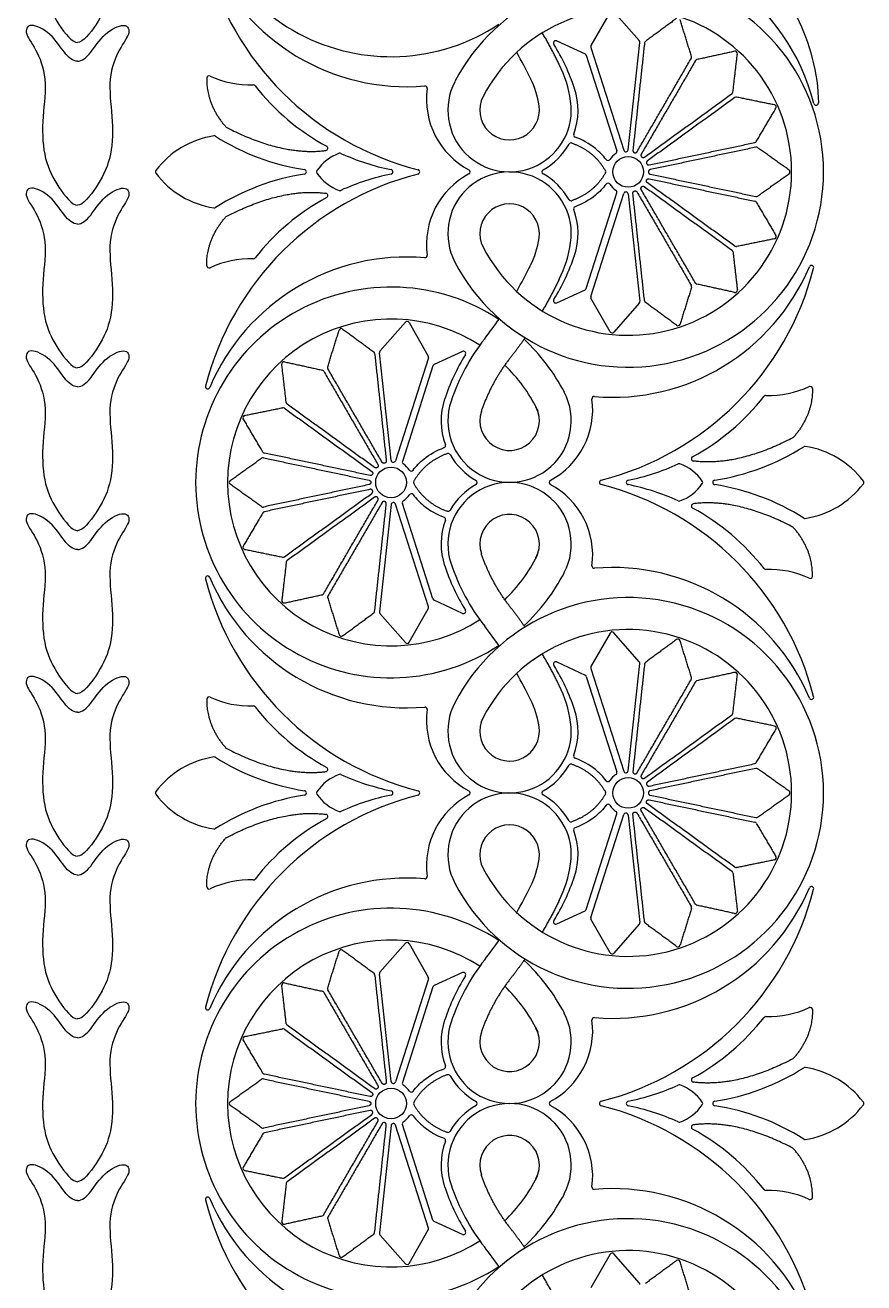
# Model space of a CAD drawing. Header units: millimetres. Extents: x -100 to 100, y -100 to 100.
# Drawn here: x -99.23 to -73.02, y 33.21 to 72.52 of the extents above; entities that cross this region are included whole.
import ezdxf

# ---------------------------------------------------------------- set-up
doc = ezdxf.new("R2010")
doc.units = ezdxf.units.MM
doc.header["$MEASUREMENT"] = 0
doc.layers.add('Layer 03', color=5, linetype='Continuous')

msp = doc.modelspace()

# ---------------------------------------------------------------- linework, layer by layer
at = {"layer": 'Layer 03'}
for p, q in [((-80.948, 72.927), (-81.546, 71.879)), ((-80.039, 72.032), (-80.834, 72.938)), ((-82.617, 72.025), (-81.732, 71.616)), ((-80.385, 68.622), (-80.021, 71.978)), ((-81.694, 71.574), (-80.737, 68.588)), ((-81.552, 71.823), (-80.522, 68.609)), ((-81.694, 64.29), (-80.737, 67.275)), ((-81.552, 64.041), (-80.522, 67.255)), ((-80.385, 67.241), (-80.021, 63.886)), ((-82.617, 63.839), (-81.732, 64.247)), ((-80.948, 62.937), (-81.546, 63.984)), ((-80.039, 63.832), (-80.834, 62.925)), ((-88.139, 62.328), (-87.343, 63.234)), ((-87.229, 63.222), (-86.631, 62.175)), ((-87.792, 58.918), (-88.156, 62.274)), ((-86.625, 62.118), (-87.655, 58.904)), ((-85.56, 62.32), (-86.446, 61.912)), ((-86.483, 61.869), (-87.44, 58.884)), ((-87.792, 57.537), (-88.156, 54.181)), ((-86.625, 54.336), (-87.655, 57.551)), ((-86.483, 54.585), (-87.44, 57.571)), ((-87.229, 53.232), (-86.631, 54.28)), ((-85.56, 54.134), (-86.446, 54.543)), ((-88.139, 54.127), (-87.343, 53.221)), ((-80.948, 53.518), (-81.546, 52.47)), ((-80.039, 52.623), (-80.834, 53.529)), ((-82.617, 52.616), (-81.732, 52.207)), ((-81.552, 52.414), (-80.522, 49.199)), ((-80.385, 49.213), (-80.021, 52.569)), ((-81.694, 52.165), (-80.737, 49.179)), ((-81.694, 44.881), (-80.737, 47.866)), ((-81.552, 44.632), (-80.522, 47.846)), ((-80.385, 47.832), (-80.021, 44.477)), ((-82.617, 44.43), (-81.732, 44.838)), ((-80.948, 43.528), (-81.546, 44.575)), ((-80.039, 44.422), (-80.834, 43.516)), ((-88.139, 42.919), (-87.343, 43.825)), ((-87.229, 43.813), (-86.631, 42.766)), ((-87.792, 39.509), (-88.156, 42.864)), ((-85.56, 42.911), (-86.446, 42.503)), ((-86.625, 42.709), (-87.655, 39.495)), ((-86.483, 42.46), (-87.44, 39.475)), ((-87.792, 38.128), (-88.156, 34.772)), ((-86.625, 34.927), (-87.655, 38.142)), ((-86.483, 35.176), (-87.44, 38.162)), ((-85.56, 34.725), (-86.446, 35.134)), ((-88.139, 34.718), (-87.343, 33.812)), ((-87.229, 33.823), (-86.631, 34.871)), ((-80.948, 34.109), (-81.546, 33.061)), ((-80.039, 33.214), (-80.834, 34.12))]:
    msp.add_line(p, q, dxfattribs=at)
for centre in [(-80.384, 67.932), (-87.793, 58.227), (-80.384, 48.523), (-87.793, 38.818)]:
    msp.add_circle(centre, 0.48, dxfattribs=at)
for centre, radius, start, end in [((-87.793, 77.636), 6.105, 180, 303.4938), ((-81.059, 68.399), 6.692, 14.4556, 94.2909), ((-84.671, 76.925), 9.211, 194.4595, 255.6746), ((-87.307, 77.268), 6.675, 202.9015, 274.8891), ((-80.384, 67.932), 6.105, 0, 152.5004), ((-80.384, 67.932), 5.107, 0, 152.5), ((-82.647, 71.961), 0.0704, 65.2366, 211.5567), ((-80.091, 71.986), 0.0704, 353.8172, 41.2888), ((-79.802, 71.954), 0.0704, 126.3456, 173.8172), ((-94.945, 65.25), 12.802, 25.9504, 30.0797), ((-88.456, 68.393), 6.747, 18.5717, 31.5567), ((-81.761, 71.552), 0.0704, 17.765, 65.2366), ((-81.485, 71.844), 0.0704, 150.2934, 197.765), ((-78.471, 71.518), 0.0704, 329.8694, 17.341), ((-77.042, 71.631), 0.0704, 353.3932, 102.3979), ((-86.083, 69.563), 3.945, 8.4745, 25.9504), ((-78.219, 71.372), 0.0704, 102.3979, 149.8694), ((-93.478, 70.863), 0.0704, 65.2074, 177.687), ((-92.184, 73.665), 3.016, 245.2074, 271.6301), ((-84.089, 69.86), 1.928, 152.5011, 8.4745), ((-86.083, 69.563), 2.947, 8.4745, 25.9504), ((-92.096, 70.58), 0.0704, 38.0617, 91.6301), ((-86.363, 75.069), 7.211, 218.0617, 241.4993), ((-86.733, 70.546), 0.0704, 352.2945, 94.8891), ((-84.186, 70.202), 2.499, 172.2945, 242.041), ((-84.089, 69.86), 2.14, 339.4855, 18.5717), ((-77.18, 70.433), 0.0704, 305.9217, 353.3932), ((-84.089, 69.86), 0.93, 152.5, 8.4745), ((-77.009, 70.197), 0.0704, 78.4501, 125.9217), ((-75.828, 69.955), 0.0704, 329.4455, 78.4501), ((-74.511, 70.087), 0.0704, 194.4556, 0.0596), ((-92.908, 69.392), 0.0704, 221.2726, 242.1142), ((-92.908, 66.287), 2.8, 98.6094, 142.9523), ((-93.317, 68.986), 0.0704, 57.6169, 98.6094), ((-89.392, 75.174), 7.257, 237.6169, 261.2498), ((-84.089, 69.86), 2.14, 299.2482, 330.307), ((-82.169, 68.765), 0.0704, 70.5333, 150.307), ((-82.019, 69.086), 0.0704, 159.4855, 249.7509), ((-76.441, 68.917), 0.0704, 281.9663, 329.4455), ((-88.94, 67.181), 1.411, 109.4861, 145.9693), ((-89.838, 68.67), 0.0704, 277.6175, 61.4993), ((-89.388, 68.446), 0.0704, 65.4591, 109.4861), ((-86.363, 75.069), 7.211, 245.4591, 258.5844), ((-80.384, 67.932), 0.691, 123.5099, 146.113), ((-80.805, 68.567), 0.0704, 303.5099, 17.765), ((-80.455, 68.63), 0.0704, 197.765, 353.8172), ((-76.381, 68.632), 0.0704, 54.5023, 101.9739), ((-90.507, 67.932), 0.0704, 278.7502, 81.2498), ((-87.804, 67.932), 0.0704, 281.4156, 78.5844), ((-86.967, 67.932), 0.0704, 284.3254, 75.6746), ((-81.016, 68.356), 0.0704, 217.3775, 326.113), ((-95.087, 67.932), 0.0704, 142.9523, 217.0477), ((-92.908, 69.576), 2.8, 217.0477, 261.3906), ((-84.671, 58.939), 9.211, 104.3254, 165.5405), ((-89.392, 60.69), 7.257, 98.7502, 122.3831), ((-90.052, 67.932), 0.0704, 145.9693, 214.0307), ((-88.94, 68.682), 1.411, 214.0307, 250.5139), ((-86.363, 60.795), 7.211, 101.4156, 114.5409), ((-84.186, 65.662), 2.499, 117.959, 187.7055), ((-84.089, 66.003), 1.928, 351.5255, 207.4989), ((-80.384, 67.932), 6.105, 207.4996, 360), ((-85.391, 67.932), 0.0704, 297.959, 62.041), ((-80.384, 67.932), 5.107, 207.5, 360), ((-83.009, 67.932), 0.0704, 119.2482, 240.7518), ((-84.089, 66.003), 2.14, 29.693, 60.7518), ((-81.156, 67.932), 0.0704, 330.0428, 29.9572), ((-75.399, 67.932), 0.0704, 305.4977, 54.5023), ((-89.838, 67.194), 0.0704, 298.5007, 82.3825), ((-89.388, 67.418), 0.0704, 250.5139, 294.5409), ((-81.016, 67.507), 0.0704, 33.887, 142.6225), ((-80.384, 67.932), 0.691, 213.887, 236.4901), ((-80.805, 67.297), 0.0704, 342.235, 56.4901), ((-80.455, 67.234), 0.0704, 6.1828, 162.235), ((-93.317, 66.878), 0.0704, 261.3906, 302.3831), ((-86.363, 60.795), 7.211, 118.5007, 141.9383), ((-84.089, 66.003), 0.93, 351.5255, 207.5), ((-82.169, 67.098), 0.0704, 209.693, 289.4667), ((-82.019, 66.778), 0.0704, 110.2491, 200.5145), ((-76.441, 66.947), 0.0704, 30.5545, 78.0261), ((-76.381, 67.232), 0.0704, 258.0261, 305.4977), ((-92.908, 66.472), 0.0704, 117.8858, 138.7274), ((-84.089, 66.003), 2.14, 341.4283, 20.5145), ((-86.083, 66.301), 2.947, 334.0496, 351.5255), ((-86.083, 66.301), 3.945, 334.0496, 351.5255), ((-75.828, 65.908), 0.0704, 281.5499, 30.5545), ((-87.307, 58.596), 6.675, 85.1109, 157.0985), ((-86.733, 65.318), 0.0704, 265.1109, 7.7055), ((-88.456, 67.471), 6.747, 328.4433, 341.4283), ((-77.18, 65.431), 0.0704, 6.6068, 54.0783), ((-77.009, 65.667), 0.0704, 234.0783, 281.5499), ((-93.478, 65), 0.0704, 182.313, 294.7926), ((-92.184, 62.199), 3.016, 88.3699, 114.7926), ((-92.096, 65.284), 0.0704, 268.3699, 321.9383), ((-94.945, 70.613), 12.802, 329.9203, 334.0496), ((-80.87, 67.563), 6.675, 265.1109, 337.0985), ((-83.507, 67.22), 9.211, 284.3254, 345.5405), ((-74.656, 64.938), 0.0704, 345.5405, 157.0985), ((-87.793, 58.227), 6.105, 56.5062, 180), ((-81.761, 64.311), 0.0704, 294.7634, 342.235), ((-78.471, 64.346), 0.0704, 342.659, 30.1306), ((-78.219, 64.492), 0.0704, 210.1306, 257.6021), ((-77.042, 64.233), 0.0704, 257.6021, 6.6068), ((-82.647, 63.903), 0.0704, 148.4433, 294.7634), ((-81.485, 64.019), 0.0704, 162.235, 209.7066), ((-80.091, 63.878), 0.0704, 318.7112, 6.1828), ((-79.802, 63.909), 0.0704, 186.1828, 233.6544), ((-87.793, 58.227), 5.107, 57.1032, 180), ((-94.945, 70.613), 12.802, 321.9283, 325.3877), ((-89.347, 62.965), 0.0704, 53.6544, 162.659), ((-87.29, 63.187), 0.0704, 29.7066, 138.7112), ((-80.887, 62.972), 0.0704, 209.7066, 318.7112), ((-78.831, 63.195), 0.0704, 233.6544, 342.659), ((-79.721, 58.688), 6.536, 141.9279, 161.4283), ((-87.793, 58.227), 6.105, 27.5, 47.1136), ((-88.375, 62.25), 0.0704, 6.1828, 53.6544), ((-88.086, 62.281), 0.0704, 138.7112, 186.1828), ((-86.692, 62.14), 0.0704, 342.235, 29.7066), ((-79.721, 58.688), 6.747, 148.4433, 161.4283), ((-85.53, 62.256), 0.0704, 328.4433, 114.7634), ((-91.136, 61.926), 0.0704, 77.6021, 186.6068), ((-89.958, 61.667), 0.0704, 30.1306, 77.6021), ((-89.706, 61.813), 0.0704, 162.659, 210.1306), ((-86.416, 61.848), 0.0704, 114.7634, 162.235), ((-87.793, 58.227), 5.107, 26.6819, 45.8742), ((-93.522, 61.221), 0.0704, 165.5405, 337.0985), ((-84.089, 60.156), 1.928, 161.4283, 27.5), ((-76.081, 60.876), 0.0704, 88.3699, 141.9383), ((-75.993, 63.961), 3.016, 268.3699, 294.7926), ((-74.699, 61.159), 0.0704, 2.313, 114.7926), ((-91.168, 60.492), 0.0704, 54.0783, 101.5499), ((-90.997, 60.728), 0.0704, 186.6068, 234.0783), ((-84.089, 60.156), 2.14, 161.4283, 200.5145), ((-84.089, 60.156), 0.93, 161.4283, 27.5), ((-83.991, 60.497), 2.499, 297.959, 7.7055), ((-81.445, 60.842), 0.0704, 85.1109, 187.7055), ((-81.814, 65.365), 7.211, 298.5007, 321.9383), ((-92.349, 60.251), 0.0704, 101.5499, 210.5545), ((-86.159, 59.381), 0.0704, 290.2491, 20.5145), ((-75.269, 59.688), 0.0704, 297.8858, 318.7274), ((-74.86, 59.282), 0.0704, 81.3906, 122.3831), ((-75.269, 56.583), 2.8, 37.0477, 81.3906), ((-91.797, 58.928), 0.0704, 78.0261, 125.4977), ((-91.736, 59.212), 0.0704, 210.5545, 258.0337), ((-86.009, 59.061), 0.0704, 29.693, 109.4667), ((-84.089, 60.156), 2.14, 209.693, 240.7518), ((-78.339, 58.966), 0.0704, 118.5007, 262.3825), ((-78.785, 65.47), 7.257, 278.7502, 302.3831), ((-87.722, 58.925), 0.0704, 186.1828, 342.235), ((-87.373, 58.862), 0.0704, 162.235, 236.4901), ((-87.793, 58.227), 0.691, 33.887, 56.4901), ((-87.161, 58.652), 0.0704, 213.887, 322.6225), ((-81.814, 65.365), 7.211, 281.4156, 294.5409), ((-78.79, 58.741), 0.0704, 70.5139, 114.5409), ((-79.237, 57.477), 1.411, 34.0307, 70.5139), ((-87.793, 58.227), 6.105, 180, 303.4938), ((-87.793, 58.227), 5.107, 180, 302.8968), ((-92.778, 58.227), 0.0704, 125.4977, 234.5023), ((-87.021, 58.227), 0.0704, 150.0428, 209.9572), ((-84.089, 56.299), 1.928, 332.5, 198.5717), ((-85.168, 58.227), 0.0704, 299.2482, 60.7518), ((-82.786, 58.227), 0.0704, 117.959, 242.041), ((-81.21, 58.227), 0.0704, 104.3254, 255.6746), ((-80.373, 58.227), 0.0704, 101.4156, 258.5844), ((-79.237, 58.978), 1.411, 289.4861, 325.9693), ((-78.126, 58.227), 0.0704, 325.9693, 34.0307), ((-77.67, 58.227), 0.0704, 98.7502, 261.2498), ((-75.269, 59.872), 2.8, 278.6094, 322.9523), ((-73.09, 58.227), 0.0704, 322.9523, 37.0477), ((-87.793, 58.227), 0.691, 303.5099, 326.113), ((-87.161, 57.803), 0.0704, 37.3775, 146.113), ((-84.089, 56.299), 2.14, 119.2482, 150.307), ((-83.991, 55.958), 2.499, 352.2945, 62.041), ((-83.507, 49.235), 9.211, 14.4595, 75.6746), ((-81.814, 51.09), 7.211, 65.4591, 78.5844), ((-78.785, 50.985), 7.257, 57.6169, 81.2498), ((-91.797, 57.527), 0.0704, 234.5023, 281.9739), ((-87.722, 57.529), 0.0704, 17.765, 173.8172), ((-87.373, 57.592), 0.0704, 123.5099, 197.765), ((-78.79, 57.714), 0.0704, 245.4591, 289.4861), ((-78.339, 57.489), 0.0704, 97.6175, 241.4993), ((-81.814, 51.09), 7.211, 38.0617, 61.4993), ((-91.736, 57.242), 0.0704, 101.9739, 149.4455), ((-84.089, 56.299), 2.14, 159.4855, 198.5717), ((-86.159, 57.073), 0.0704, 339.4855, 69.7509), ((-86.009, 57.394), 0.0704, 250.5333, 330.307), ((-84.089, 56.299), 0.93, 332.5, 198.5717), ((-74.86, 57.173), 0.0704, 237.6169, 278.6094), ((-75.269, 56.767), 0.0704, 41.2726, 62.1142), ((-92.349, 56.204), 0.0704, 149.4455, 258.4501), ((-91.168, 55.962), 0.0704, 258.4501, 305.9217), ((-87.793, 58.227), 5.107, 314.1258, 333.3181), ((-90.997, 55.726), 0.0704, 125.9217, 173.3932), ((-79.721, 57.766), 6.747, 198.5717, 211.5567), ((-79.721, 57.766), 6.536, 198.5717, 218.0721), ((-81.445, 55.613), 0.0704, 172.2945, 274.8891), ((-80.87, 48.892), 6.675, 22.9015, 94.8891), ((-76.081, 55.579), 0.0704, 218.0617, 271.6301), ((-75.993, 52.494), 3.016, 65.2074, 91.6301), ((-93.522, 55.233), 0.0704, 22.9015, 194.4595), ((-84.671, 57.516), 9.211, 194.4595, 255.6746), ((-87.307, 57.858), 6.675, 202.9015, 274.8891), ((-87.793, 58.227), 6.105, 312.8864, 332.5), ((-74.699, 55.296), 0.0704, 245.2074, 357.687), ((-89.958, 54.787), 0.0704, 282.3979, 329.8694), ((-89.706, 54.641), 0.0704, 149.8694, 197.341), ((-91.136, 54.529), 0.0704, 173.3932, 282.3979), ((-86.692, 54.315), 0.0704, 330.2934, 17.765), ((-86.416, 54.607), 0.0704, 197.765, 245.2366), ((-80.384, 48.523), 6.105, 0, 152.5004), ((-88.375, 54.205), 0.0704, 306.3456, 353.8172), ((-88.086, 54.173), 0.0704, 173.8172, 221.2888), ((-85.53, 54.198), 0.0704, 245.2366, 31.5567), ((-89.347, 53.49), 0.0704, 197.341, 306.3456), ((-80.384, 48.523), 5.107, 0, 152.5), ((-94.945, 45.841), 12.802, 34.6123, 38.0717), ((-80.887, 53.483), 0.0704, 41.2888, 150.2934), ((-87.29, 53.267), 0.0704, 221.2888, 330.2934), ((-78.831, 53.26), 0.0704, 17.341, 126.3456), ((-82.647, 52.552), 0.0704, 65.2366, 211.5567), ((-88.456, 48.984), 6.747, 18.5717, 31.5567), ((-81.485, 52.435), 0.0704, 150.2934, 197.765), ((-80.091, 52.577), 0.0704, 353.8172, 41.2888), ((-79.802, 52.545), 0.0704, 126.3456, 173.8172), ((-77.042, 52.222), 0.0704, 353.3932, 102.3979), ((-94.945, 45.841), 12.802, 25.9504, 30.0797), ((-86.083, 50.154), 3.945, 8.4745, 25.9504), ((-81.761, 52.143), 0.0704, 17.765, 65.2366), ((-78.471, 52.109), 0.0704, 329.8694, 17.341), ((-78.219, 51.963), 0.0704, 102.3979, 149.8694), ((-93.478, 51.454), 0.0704, 65.2074, 177.687), ((-92.184, 54.256), 3.016, 245.2074, 271.6301), ((-74.656, 51.517), 0.0704, 202.9015, 14.4595), ((-92.096, 51.171), 0.0704, 38.0617, 91.6301), ((-86.363, 55.66), 7.211, 218.0617, 241.4993), ((-86.733, 51.137), 0.0704, 352.2945, 94.8891), ((-84.186, 50.792), 2.499, 172.2945, 242.041), ((-84.089, 50.451), 1.928, 152.5011, 8.4745), ((-86.083, 50.154), 2.947, 8.4745, 25.9504), ((-84.089, 50.451), 2.14, 339.4855, 18.5717), ((-84.089, 50.451), 0.93, 152.5, 8.4745), ((-77.18, 51.024), 0.0704, 305.9217, 353.3932), ((-77.009, 50.788), 0.0704, 78.4501, 125.9217), ((-75.828, 50.546), 0.0704, 329.4455, 78.4501), ((-92.908, 49.983), 0.0704, 221.2726, 242.1142), ((-92.908, 46.878), 2.8, 98.6094, 142.9523), ((-93.317, 49.577), 0.0704, 57.6169, 98.6094), ((-89.392, 55.765), 7.257, 237.6169, 261.2498), ((-82.019, 49.677), 0.0704, 159.4855, 249.7509), ((-89.838, 49.261), 0.0704, 277.6175, 61.4993), ((-84.089, 50.451), 2.14, 299.2482, 330.307), ((-82.169, 49.356), 0.0704, 70.5333, 150.307), ((-80.805, 49.158), 0.0704, 303.5099, 17.765), ((-80.455, 49.221), 0.0704, 197.765, 353.8172), ((-76.441, 49.508), 0.0704, 281.9663, 329.4455), ((-76.381, 49.223), 0.0704, 54.5023, 101.9739), ((-88.94, 47.772), 1.411, 109.4861, 145.9693), ((-89.388, 49.036), 0.0704, 65.4591, 109.4861), ((-86.363, 55.66), 7.211, 245.4591, 258.5844), ((-81.016, 48.947), 0.0704, 217.3775, 326.113), ((-80.384, 48.523), 0.691, 123.5099, 146.113), ((-95.087, 48.523), 0.0704, 142.9523, 217.0477), ((-92.908, 50.167), 2.8, 217.0477, 261.3906), ((-84.671, 39.53), 9.211, 104.3254, 165.5405), ((-89.392, 41.28), 7.257, 98.7502, 122.3831), ((-90.507, 48.523), 0.0704, 278.7502, 81.2498), ((-90.052, 48.523), 0.0704, 145.9693, 214.0307), ((-88.94, 49.273), 1.411, 214.0307, 250.5139), ((-86.363, 41.386), 7.211, 101.4156, 114.5409), ((-87.804, 48.523), 0.0704, 281.4156, 78.5844), ((-86.967, 48.523), 0.0704, 284.3254, 75.6746), ((-84.186, 46.253), 2.499, 117.959, 187.7055), ((-84.089, 46.594), 1.928, 351.5255, 207.4989), ((-80.384, 48.523), 6.105, 207.4996, 360), ((-85.391, 48.523), 0.0704, 297.959, 62.041), ((-80.384, 48.523), 5.107, 207.5, 360), ((-83.009, 48.523), 0.0704, 119.2482, 240.7518), ((-84.089, 46.594), 2.14, 29.693, 60.7518), ((-81.156, 48.523), 0.0704, 330.0428, 29.9572), ((-75.399, 48.523), 0.0704, 305.4977, 54.5023), ((-81.016, 48.098), 0.0704, 33.887, 142.6225), ((-80.384, 48.523), 0.691, 213.887, 236.4901), ((-86.363, 41.386), 7.211, 118.5007, 141.9383), ((-89.838, 47.784), 0.0704, 298.5007, 82.3825), ((-89.388, 48.009), 0.0704, 250.5139, 294.5409), ((-82.169, 47.689), 0.0704, 209.693, 289.4667), ((-80.805, 47.888), 0.0704, 342.235, 56.4901), ((-80.455, 47.825), 0.0704, 6.1828, 162.235), ((-76.441, 47.538), 0.0704, 30.5545, 78.0261), ((-76.381, 47.823), 0.0704, 258.0261, 305.4977), ((-93.317, 47.469), 0.0704, 261.3906, 302.3831), ((-84.089, 46.594), 0.93, 351.5255, 207.5), ((-82.019, 47.369), 0.0704, 110.2491, 200.5145), ((-84.089, 46.594), 2.14, 341.4283, 20.5145), ((-92.908, 47.062), 0.0704, 117.8858, 138.7274), ((-86.083, 46.892), 2.947, 334.0496, 351.5255), ((-75.828, 46.499), 0.0704, 281.5499, 30.5545), ((-86.083, 46.892), 3.945, 334.0496, 351.5255), ((-77.18, 46.022), 0.0704, 6.6068, 54.0783), ((-77.009, 46.258), 0.0704, 234.0783, 281.5499), ((-87.307, 39.187), 6.675, 85.1109, 157.0985), ((-92.184, 42.789), 3.016, 88.3699, 114.7926), ((-92.096, 45.875), 0.0704, 268.3699, 321.9383), ((-86.733, 45.909), 0.0704, 265.1109, 7.7055), ((-94.945, 51.204), 12.802, 329.9203, 334.0496), ((-88.456, 48.062), 6.747, 328.4433, 341.4283), ((-74.656, 45.529), 0.0704, 345.5405, 157.0985), ((-93.478, 45.591), 0.0704, 182.313, 294.7926), ((-80.87, 48.154), 6.675, 265.1109, 337.0985), ((-83.507, 47.811), 9.211, 284.3254, 345.5405), ((-87.793, 38.818), 6.105, 56.5062, 180), ((-81.761, 44.902), 0.0704, 294.7634, 342.235), ((-78.471, 44.937), 0.0704, 342.659, 30.1306), ((-78.219, 45.083), 0.0704, 210.1306, 257.6021), ((-77.042, 44.824), 0.0704, 257.6021, 6.6068), ((-82.647, 44.494), 0.0704, 148.4433, 294.7634), ((-81.485, 44.61), 0.0704, 162.235, 209.7066), ((-80.091, 44.469), 0.0704, 318.7112, 6.1828), ((-79.802, 44.5), 0.0704, 186.1828, 233.6544), ((-87.793, 38.818), 5.107, 57.1032, 180), ((-87.29, 43.778), 0.0704, 29.7066, 138.7112), ((-94.945, 51.204), 12.802, 321.9283, 325.3877), ((-78.831, 43.786), 0.0704, 233.6544, 342.659), ((-89.347, 43.555), 0.0704, 53.6544, 162.659), ((-79.721, 39.279), 6.536, 141.9279, 161.4283), ((-87.793, 38.818), 6.105, 27.5, 47.1136), ((-80.887, 43.563), 0.0704, 209.7066, 318.7112), ((-88.375, 42.841), 0.0704, 6.1828, 53.6544), ((-88.086, 42.872), 0.0704, 138.7112, 186.1828), ((-85.53, 42.847), 0.0704, 328.4433, 114.7634), ((-91.136, 42.517), 0.0704, 77.6021, 186.6068), ((-86.692, 42.731), 0.0704, 342.235, 29.7066), ((-86.416, 42.439), 0.0704, 114.7634, 162.235), ((-79.721, 39.279), 6.747, 148.4433, 161.4283), ((-87.793, 38.818), 5.107, 26.6819, 45.8742), ((-89.958, 42.258), 0.0704, 30.1306, 77.6021), ((-89.706, 42.404), 0.0704, 162.659, 210.1306), ((-93.522, 41.812), 0.0704, 165.5405, 337.0985), ((-75.993, 44.552), 3.016, 268.3699, 294.7926), ((-74.699, 41.75), 0.0704, 2.313, 114.7926), ((-90.997, 41.319), 0.0704, 186.6068, 234.0783), ((-84.089, 40.747), 2.14, 161.4283, 200.5145), ((-84.089, 40.747), 1.928, 161.4283, 27.5), ((-83.991, 41.088), 2.499, 297.959, 7.7055), ((-81.445, 41.432), 0.0704, 85.1109, 187.7055), ((-81.814, 45.955), 7.211, 298.5007, 321.9383), ((-76.081, 41.466), 0.0704, 88.3699, 141.9383), ((-92.349, 40.842), 0.0704, 101.5499, 210.5545), ((-91.168, 41.083), 0.0704, 54.0783, 101.5499), ((-84.089, 40.747), 0.93, 161.4283, 27.5), ((-75.269, 40.279), 0.0704, 297.8858, 318.7274), ((-91.736, 39.803), 0.0704, 210.5545, 258.0337), ((-86.159, 39.972), 0.0704, 290.2491, 20.5145), ((-86.009, 39.652), 0.0704, 29.693, 109.4667), ((-78.785, 46.061), 7.257, 278.7502, 302.3831), ((-74.86, 39.872), 0.0704, 81.3906, 122.3831), ((-75.269, 37.174), 2.8, 37.0477, 81.3906), ((-91.797, 39.518), 0.0704, 78.0261, 125.4977), ((-87.722, 39.516), 0.0704, 186.1828, 342.235), ((-87.373, 39.453), 0.0704, 162.235, 236.4901), ((-87.793, 38.818), 0.691, 33.887, 56.4901), ((-84.089, 40.747), 2.14, 209.693, 240.7518), ((-81.814, 45.955), 7.211, 281.4156, 294.5409), ((-78.79, 39.332), 0.0704, 70.5139, 114.5409), ((-79.237, 38.068), 1.411, 34.0307, 70.5139), ((-78.339, 39.557), 0.0704, 118.5007, 262.3825), ((-87.161, 39.243), 0.0704, 213.887, 322.6225), ((-87.793, 38.818), 6.105, 180, 303.4938), ((-87.793, 38.818), 5.107, 180, 302.8968), ((-92.778, 38.818), 0.0704, 125.4977, 234.5023), ((-87.021, 38.818), 0.0704, 150.0428, 209.9572), ((-84.089, 36.89), 1.928, 332.5, 198.5717), ((-84.089, 36.89), 2.14, 119.2482, 150.307), ((-85.168, 38.818), 0.0704, 299.2482, 60.7518), ((-82.786, 38.818), 0.0704, 117.959, 242.041), ((-83.991, 36.549), 2.499, 352.2945, 62.041), ((-81.21, 38.818), 0.0704, 104.3254, 255.6746), ((-83.507, 29.825), 9.211, 14.4595, 75.6746), ((-80.373, 38.818), 0.0704, 101.4156, 258.5844), ((-81.814, 31.681), 7.211, 65.4591, 78.5844), ((-79.237, 39.569), 1.411, 289.4861, 325.9693), ((-78.126, 38.818), 0.0704, 325.9693, 34.0307), ((-77.67, 38.818), 0.0704, 98.7502, 261.2498), ((-78.785, 31.576), 7.257, 57.6169, 81.2498), ((-75.269, 40.463), 2.8, 278.6094, 322.9523), ((-73.09, 38.818), 0.0704, 322.9523, 37.0477), ((-87.722, 38.12), 0.0704, 17.765, 173.8172), ((-87.373, 38.183), 0.0704, 123.5099, 197.765), ((-87.793, 38.818), 0.691, 303.5099, 326.113), ((-87.161, 38.394), 0.0704, 37.3775, 146.113), ((-78.79, 38.305), 0.0704, 245.4591, 289.4861), ((-78.339, 38.08), 0.0704, 97.6175, 241.4993), ((-91.797, 38.118), 0.0704, 234.5023, 281.9739), ((-91.736, 37.833), 0.0704, 101.9739, 149.4455), ((-86.009, 37.985), 0.0704, 250.5333, 330.307), ((-84.089, 36.89), 0.93, 332.5, 198.5717), ((-81.814, 31.681), 7.211, 38.0617, 61.4993), ((-84.089, 36.89), 2.14, 159.4855, 198.5717), ((-86.159, 37.664), 0.0704, 339.4855, 69.7509), ((-75.269, 37.358), 0.0704, 41.2726, 62.1142), ((-74.86, 37.764), 0.0704, 237.6169, 278.6094), ((-92.349, 36.795), 0.0704, 149.4455, 258.4501), ((-91.168, 36.553), 0.0704, 258.4501, 305.9217), ((-90.997, 36.317), 0.0704, 125.9217, 173.3932), ((-79.721, 38.357), 6.747, 198.5717, 211.5567), ((-79.721, 38.357), 6.536, 198.5717, 218.0721), ((-87.793, 38.818), 5.107, 314.1258, 333.3181), ((-81.445, 36.204), 0.0704, 172.2945, 274.8891), ((-93.522, 35.824), 0.0704, 22.9015, 194.4595), ((-84.671, 38.106), 9.211, 194.4595, 255.6746), ((-87.307, 38.449), 6.675, 202.9015, 274.8891), ((-87.793, 38.818), 6.105, 312.8864, 332.5), ((-80.87, 29.483), 6.675, 22.9015, 94.8891), ((-76.081, 36.17), 0.0704, 218.0617, 271.6301), ((-75.993, 33.085), 3.016, 65.2074, 91.6301), ((-74.699, 35.887), 0.0704, 245.2074, 357.687), ((-91.136, 35.119), 0.0704, 173.3932, 282.3979), ((-89.958, 35.378), 0.0704, 282.3979, 329.8694), ((-89.706, 35.232), 0.0704, 149.8694, 197.341), ((-86.416, 35.198), 0.0704, 197.765, 245.2366), ((-80.384, 29.114), 6.105, 0, 152.5004), ((-88.375, 34.796), 0.0704, 306.3456, 353.8172), ((-88.086, 34.764), 0.0704, 173.8172, 221.2888), ((-86.692, 34.906), 0.0704, 330.2934, 17.765), ((-85.53, 34.789), 0.0704, 245.2366, 31.5567), ((-80.384, 29.114), 5.107, 0, 152.5), ((-94.945, 26.432), 12.802, 34.6123, 38.0717), ((-89.347, 34.081), 0.0704, 197.341, 306.3456), ((-87.29, 33.858), 0.0704, 221.2888, 330.2934), ((-80.887, 34.074), 0.0704, 41.2888, 150.2934), ((-78.831, 33.851), 0.0704, 17.341, 126.3456), ((-80.091, 33.168), 0.0704, 353.8172, 41.2888)]:
    msp.add_arc(centre, radius, start, end, dxfattribs=at)
for points, degree in [([(-97.589, 76.473), (-97.734, 76.473), (-97.998, 76.699), (-98.4, 77.364), (-99.117, 77.713), (-99.279, 77.346), (-98.825, 76.822), (-98.518, 75.816), (-98.719, 74.597), (-98.647, 73.369), (-98.208, 72.547), (-97.755, 71.974), (-97.589, 71.974)], 3), ([(-97.589, 76.473), (-97.444, 76.473), (-97.179, 76.699), (-96.777, 77.364), (-96.06, 77.713), (-95.898, 77.346), (-96.353, 76.822), (-96.659, 75.816), (-96.459, 74.597), (-96.531, 73.369), (-96.969, 72.547), (-97.422, 71.974), (-97.589, 71.974)], 3), ([(-78.872, 72.726), (-79.358, 72.368), (-79.844, 72.011)], 2), ([(-97.589, 71.387), (-97.734, 71.387), (-97.998, 71.614), (-98.4, 72.278), (-99.117, 72.627), (-99.279, 72.26), (-98.825, 71.736), (-98.518, 70.731), (-98.719, 69.511), (-98.647, 68.283), (-98.208, 67.461), (-97.755, 66.889), (-97.589, 66.889)], 3), ([(-97.589, 71.387), (-97.444, 71.387), (-97.179, 71.614), (-96.777, 72.278), (-96.06, 72.627), (-95.898, 72.26), (-96.353, 71.736), (-96.659, 70.731), (-96.459, 69.511), (-96.531, 68.283), (-96.969, 67.461), (-97.422, 66.889), (-97.589, 66.889)], 3), ([(-78.404, 71.539), (-78.584, 72.115), (-78.763, 72.69)], 2), ([(-79.872, 71.962), (-80.054, 70.284), (-80.236, 68.606)], 2), ([(-77.057, 71.699), (-77.646, 71.57), (-78.234, 71.441)], 2), ([(-77.11, 70.425), (-77.041, 71.024), (-76.972, 71.623)], 2), ([(-80.105, 68.563), (-79.257, 70.023), (-78.41, 71.483)], 2), ([(-78.28, 71.407), (-79.127, 69.948), (-79.975, 68.488)], 2), ([(-79.872, 68.395), (-78.506, 69.386), (-77.139, 70.376)], 2), ([(-77.051, 70.254), (-78.417, 69.264), (-79.783, 68.274)], 2), ([(-75.814, 70.025), (-76.405, 70.145), (-76.995, 70.266)], 2), ([(-76.38, 68.881), (-76.074, 69.4), (-75.767, 69.92)], 2), ([(-82.145, 68.832), (-81.452, 68.587), (-81.095, 67.967)], 2), ([(-81.409, 68.662), (-81.594, 68.813), (-81.807, 68.933), (-82.043, 69.02)], 3), ([(-79.727, 68.148), (-78.077, 68.498), (-76.426, 68.848)], 2), ([(-81.072, 68.314), (-81.172, 68.444), (-81.284, 68.56), (-81.409, 68.662)], 3), ([(-76.395, 68.701), (-78.046, 68.351), (-79.697, 68.001)], 2), ([(-75.358, 67.989), (-75.849, 68.339), (-76.34, 68.689)], 2), ([(-81.095, 67.897), (-81.452, 67.277), (-82.145, 67.032)], 2), ([(-79.728, 67.716), (-78.077, 67.366), (-76.426, 67.016)], 2), ([(-79.697, 67.863), (-78.046, 67.513), (-76.395, 67.163)], 2), ([(-76.34, 67.174), (-75.849, 67.524), (-75.358, 67.875)], 2), ([(-97.589, 66.302), (-97.734, 66.302), (-97.998, 66.528), (-98.4, 67.192), (-99.117, 67.541), (-99.279, 67.174), (-98.825, 66.65), (-98.518, 65.645), (-98.719, 64.425), (-98.647, 63.197), (-98.208, 62.375), (-97.755, 61.803), (-97.589, 61.803)], 3), ([(-97.589, 66.302), (-97.444, 66.302), (-97.179, 66.528), (-96.777, 67.192), (-96.06, 67.541), (-95.898, 67.174), (-96.353, 66.65), (-96.659, 65.645), (-96.459, 64.425), (-96.531, 63.197), (-96.969, 62.375), (-97.422, 61.803), (-97.589, 61.803)], 3), ([(-81.072, 67.55), (-81.172, 67.42), (-81.284, 67.304), (-81.409, 67.201)], 3), ([(-79.872, 63.902), (-80.054, 65.58), (-80.236, 67.258)], 2), ([(-80.105, 67.3), (-79.257, 65.841), (-78.41, 64.381)], 2), ([(-78.28, 64.457), (-79.127, 65.916), (-79.975, 67.376)], 2), ([(-79.872, 67.468), (-78.506, 66.478), (-77.139, 65.488)], 2), ([(-77.051, 65.61), (-78.417, 66.6), (-79.784, 67.59)], 2), ([(-81.409, 67.201), (-81.594, 67.05), (-81.807, 66.931), (-82.043, 66.844)], 3), ([(-76.38, 66.983), (-76.074, 66.463), (-75.767, 65.944)], 2), ([(-75.814, 65.839), (-76.405, 65.719), (-76.995, 65.598)], 2), ([(-77.11, 65.439), (-77.041, 64.84), (-76.972, 64.241)], 2), ([(-78.404, 64.325), (-78.584, 63.749), (-78.763, 63.174)], 2), ([(-77.057, 64.164), (-77.646, 64.294), (-78.234, 64.423)], 2), ([(-78.872, 63.138), (-79.358, 63.495), (-79.844, 63.853)], 2), ([(-89.773, 61.834), (-89.594, 62.41), (-89.414, 62.986)], 2), ([(-89.305, 63.021), (-88.819, 62.664), (-88.333, 62.307)], 2), ([(-97.589, 61.216), (-97.734, 61.216), (-97.998, 61.442), (-98.4, 62.106), (-99.117, 62.456), (-99.279, 62.088), (-98.825, 61.564), (-98.518, 60.559), (-98.719, 59.339), (-98.647, 58.111), (-98.208, 57.289), (-97.755, 56.717), (-97.589, 56.717)], 3), ([(-97.589, 61.216), (-97.444, 61.216), (-97.179, 61.442), (-96.777, 62.106), (-96.06, 62.456), (-95.898, 62.088), (-96.353, 61.564), (-96.659, 60.559), (-96.459, 59.339), (-96.531, 58.111), (-96.969, 57.289), (-97.422, 56.717), (-97.589, 56.717)], 3), ([(-88.305, 62.257), (-88.123, 60.58), (-87.942, 58.902)], 2), ([(-91.067, 60.72), (-91.136, 61.319), (-91.206, 61.918)], 2), ([(-91.121, 61.995), (-90.532, 61.865), (-89.943, 61.736)], 2), ([(-88.073, 58.859), (-88.92, 60.318), (-89.767, 61.778)], 2), ([(-89.897, 61.703), (-89.05, 60.243), (-88.203, 58.783)], 2), ([(-92.363, 60.32), (-91.773, 60.441), (-91.182, 60.561)], 2), ([(-91.126, 60.549), (-89.76, 59.56), (-88.394, 58.57)], 2), ([(-88.305, 58.691), (-89.672, 59.681), (-91.038, 60.671)], 2), ([(-91.797, 59.177), (-92.103, 59.696), (-92.41, 60.215)], 2), ([(-92.819, 58.285), (-92.328, 58.635), (-91.838, 58.985)], 2), ([(-91.782, 58.997), (-90.131, 58.646), (-88.48, 58.296)], 2), ([(-88.45, 58.444), (-90.1, 58.794), (-91.751, 59.144)], 2), ([(-87.105, 58.609), (-87.006, 58.739), (-86.893, 58.856), (-86.768, 58.958)], 3), ([(-86.032, 59.127), (-86.725, 58.882), (-87.082, 58.263)], 2), ([(-86.768, 58.958), (-86.583, 59.109), (-86.37, 59.228), (-86.134, 59.315)], 3), ([(-91.838, 57.47), (-92.328, 57.82), (-92.819, 58.17)], 2), ([(-87.082, 58.192), (-86.725, 57.572), (-86.032, 57.327)], 2), ([(-88.48, 58.158), (-90.131, 57.808), (-91.782, 57.458)], 2), ([(-88.449, 58.011), (-90.1, 57.661), (-91.751, 57.311)], 2), ([(-91.126, 55.905), (-89.76, 56.895), (-88.393, 57.885)], 2), ([(-87.105, 57.846), (-87.006, 57.716), (-86.893, 57.599), (-86.768, 57.497)], 3), ([(-88.305, 57.764), (-89.672, 56.774), (-91.038, 55.784)], 2), ([(-89.897, 54.752), (-89.05, 56.212), (-88.203, 57.671)], 2), ([(-88.073, 57.596), (-88.92, 56.136), (-89.767, 54.677)], 2), ([(-88.305, 54.197), (-88.123, 55.875), (-87.942, 57.553)], 2), ([(-86.768, 57.497), (-86.583, 57.346), (-86.37, 57.227), (-86.134, 57.14)], 3), ([(-97.589, 56.13), (-97.734, 56.13), (-97.998, 56.356), (-98.4, 57.02), (-99.117, 57.37), (-99.279, 57.003), (-98.825, 56.478), (-98.518, 55.473), (-98.719, 54.253), (-98.647, 53.025), (-98.208, 52.203), (-97.755, 51.631), (-97.589, 51.631)], 3), ([(-97.589, 56.13), (-97.444, 56.13), (-97.179, 56.356), (-96.777, 57.02), (-96.06, 57.37), (-95.898, 57.003), (-96.353, 56.478), (-96.659, 55.473), (-96.459, 54.253), (-96.531, 53.025), (-96.969, 52.203), (-97.422, 51.631), (-97.589, 51.631)], 3), ([(-91.797, 57.278), (-92.103, 56.759), (-92.41, 56.24)], 2), ([(-92.363, 56.135), (-91.773, 56.014), (-91.182, 55.893)], 2), ([(-91.067, 55.735), (-91.136, 55.136), (-91.206, 54.537)], 2), ([(-91.121, 54.46), (-90.532, 54.589), (-89.943, 54.719)], 2), ([(-89.773, 54.62), (-89.594, 54.045), (-89.414, 53.469)], 2), ([(-89.305, 53.433), (-88.819, 53.791), (-88.333, 54.148)], 2), ([(-78.872, 53.317), (-79.358, 52.959), (-79.844, 52.602)], 2), ([(-78.404, 52.13), (-78.584, 52.705), (-78.763, 53.281)], 2), ([(-79.872, 52.553), (-80.054, 50.875), (-80.236, 49.197)], 2), ([(-77.057, 52.29), (-77.646, 52.161), (-78.234, 52.031)], 2), ([(-97.589, 51.044), (-97.734, 51.044), (-97.998, 51.27), (-98.4, 51.934), (-99.117, 52.284), (-99.279, 51.917), (-98.825, 51.392), (-98.518, 50.387), (-98.719, 49.168), (-98.647, 47.939), (-98.208, 47.117), (-97.755, 46.545), (-97.589, 46.545)], 3), ([(-97.589, 51.044), (-97.444, 51.044), (-97.179, 51.27), (-96.777, 51.934), (-96.06, 52.284), (-95.898, 51.917), (-96.353, 51.392), (-96.659, 50.387), (-96.459, 49.168), (-96.531, 47.939), (-96.969, 47.117), (-97.422, 46.545), (-97.589, 46.545)], 3), ([(-80.105, 49.154), (-79.257, 50.614), (-78.41, 52.073)], 2), ([(-78.28, 51.998), (-79.127, 50.538), (-79.975, 49.079)], 2), ([(-77.11, 51.016), (-77.041, 51.615), (-76.972, 52.213)], 2), ([(-79.872, 48.986), (-78.506, 49.976), (-77.139, 50.967)], 2), ([(-77.051, 50.845), (-78.417, 49.855), (-79.783, 48.865)], 2), ([(-75.814, 50.615), (-76.405, 50.736), (-76.995, 50.857)], 2), ([(-76.38, 49.472), (-76.074, 49.991), (-75.767, 50.511)], 2), ([(-81.409, 49.253), (-81.594, 49.404), (-81.807, 49.523), (-82.043, 49.611)], 3), ([(-82.145, 49.423), (-81.452, 49.178), (-81.095, 48.558)], 2), ([(-81.072, 48.905), (-81.172, 49.034), (-81.284, 49.151), (-81.409, 49.253)], 3), ([(-79.727, 48.739), (-78.077, 49.089), (-76.426, 49.439)], 2), ([(-76.395, 49.292), (-78.046, 48.942), (-79.697, 48.592)], 2), ([(-75.358, 48.58), (-75.849, 48.93), (-76.34, 49.28)], 2), ([(-81.095, 48.488), (-81.452, 47.868), (-82.145, 47.623)], 2), ([(-79.697, 48.454), (-78.046, 48.104), (-76.395, 47.754)], 2), ([(-76.34, 47.765), (-75.849, 48.115), (-75.358, 48.465)], 2), ([(-81.072, 48.141), (-81.172, 48.011), (-81.284, 47.894), (-81.409, 47.792)], 3), ([(-78.28, 45.048), (-79.127, 46.507), (-79.975, 47.967)], 2), ([(-79.872, 48.059), (-78.506, 47.069), (-77.139, 46.079)], 2), ([(-77.051, 46.201), (-78.417, 47.191), (-79.784, 48.181)], 2), ([(-79.728, 48.307), (-78.077, 47.957), (-76.426, 47.607)], 2), ([(-81.409, 47.792), (-81.594, 47.641), (-81.807, 47.522), (-82.043, 47.435)], 3), ([(-79.872, 44.493), (-80.054, 46.171), (-80.236, 47.848)], 2), ([(-80.105, 47.891), (-79.257, 46.432), (-78.41, 44.972)], 2), ([(-76.38, 47.573), (-76.074, 47.054), (-75.767, 46.535)], 2), ([(-97.589, 45.958), (-97.734, 45.958), (-97.998, 46.184), (-98.4, 46.848), (-99.117, 47.198), (-99.279, 46.831), (-98.825, 46.306), (-98.518, 45.301), (-98.719, 44.082), (-98.647, 42.853), (-98.208, 42.031), (-97.755, 41.459), (-97.589, 41.459)], 3), ([(-97.589, 45.958), (-97.444, 45.958), (-97.179, 46.184), (-96.777, 46.848), (-96.06, 47.198), (-95.898, 46.831), (-96.353, 46.306), (-96.659, 45.301), (-96.459, 44.082), (-96.531, 42.853), (-96.969, 42.031), (-97.422, 41.459), (-97.589, 41.459)], 3), ([(-75.814, 46.43), (-76.405, 46.309), (-76.995, 46.189)], 2), ([(-77.11, 46.03), (-77.041, 45.431), (-76.972, 44.832)], 2), ([(-78.404, 44.916), (-78.584, 44.34), (-78.763, 43.765)], 2), ([(-77.057, 44.755), (-77.646, 44.885), (-78.234, 45.014)], 2), ([(-78.872, 43.729), (-79.358, 44.086), (-79.844, 44.444)], 2), ([(-89.773, 42.425), (-89.594, 43.001), (-89.414, 43.576)], 2), ([(-89.305, 43.612), (-88.819, 43.255), (-88.333, 42.897)], 2), ([(-88.305, 42.848), (-88.123, 41.17), (-87.942, 39.493)], 2), ([(-91.067, 41.311), (-91.136, 41.91), (-91.206, 42.509)], 2), ([(-91.121, 42.586), (-90.532, 42.456), (-89.943, 42.327)], 2), ([(-89.897, 42.293), (-89.05, 40.834), (-88.203, 39.374)], 2), ([(-88.073, 39.45), (-88.92, 40.909), (-89.767, 42.369)], 2), ([(-97.589, 40.872), (-97.734, 40.872), (-97.998, 41.098), (-98.4, 41.762), (-99.117, 42.112), (-99.279, 41.745), (-98.825, 41.22), (-98.518, 40.215), (-98.719, 38.996), (-98.647, 37.767), (-98.208, 36.945), (-97.755, 36.373), (-97.589, 36.373)], 3), ([(-97.589, 40.872), (-97.444, 40.872), (-97.179, 41.098), (-96.777, 41.762), (-96.06, 42.112), (-95.898, 41.745), (-96.353, 41.22), (-96.659, 40.215), (-96.459, 38.996), (-96.531, 37.767), (-96.969, 36.945), (-97.422, 36.373), (-97.589, 36.373)], 3), ([(-92.363, 40.911), (-91.773, 41.032), (-91.182, 41.152)], 2), ([(-91.126, 41.14), (-89.76, 40.151), (-88.394, 39.161)], 2), ([(-88.305, 39.282), (-89.672, 40.272), (-91.038, 41.262)], 2), ([(-91.797, 39.768), (-92.103, 40.287), (-92.41, 40.806)], 2), ([(-88.45, 39.035), (-90.1, 39.385), (-91.751, 39.734)], 2), ([(-86.032, 39.718), (-86.725, 39.473), (-87.082, 38.853)], 2), ([(-86.768, 39.549), (-86.583, 39.7), (-86.37, 39.819), (-86.134, 39.906)], 3), ([(-92.819, 38.876), (-92.328, 39.226), (-91.838, 39.576)], 2), ([(-91.782, 39.587), (-90.131, 39.237), (-88.48, 38.887)], 2), ([(-87.105, 39.2), (-87.006, 39.33), (-86.893, 39.447), (-86.768, 39.549)], 3), ([(-91.838, 38.061), (-92.328, 38.411), (-92.819, 38.761)], 2), ([(-88.48, 38.749), (-90.131, 38.399), (-91.782, 38.049)], 2), ([(-88.449, 38.602), (-90.1, 38.252), (-91.751, 37.902)], 2), ([(-87.082, 38.783), (-86.725, 38.163), (-86.032, 37.918)], 2), ([(-91.126, 36.496), (-89.76, 37.486), (-88.393, 38.476)], 2), ([(-88.305, 38.355), (-89.672, 37.365), (-91.038, 36.374)], 2), ([(-89.897, 35.343), (-89.05, 36.803), (-88.203, 38.262)], 2), ([(-88.073, 38.187), (-88.92, 36.727), (-89.767, 35.268)], 2), ([(-88.305, 34.788), (-88.123, 36.466), (-87.942, 38.144)], 2), ([(-87.105, 38.436), (-87.006, 38.307), (-86.893, 38.19), (-86.768, 38.088)], 3), ([(-91.797, 37.869), (-92.103, 37.35), (-92.41, 36.83)], 2), ([(-86.768, 38.088), (-86.583, 37.937), (-86.37, 37.818), (-86.134, 37.73)], 3), ([(-97.589, 35.786), (-97.734, 35.786), (-97.998, 36.012), (-98.4, 36.676), (-99.117, 37.026), (-99.279, 36.659), (-98.825, 36.135), (-98.518, 35.129), (-98.719, 33.91), (-98.647, 32.681), (-98.208, 31.86), (-97.755, 31.287), (-97.589, 31.287)], 3), ([(-97.589, 35.786), (-97.444, 35.786), (-97.179, 36.012), (-96.777, 36.676), (-96.06, 37.026), (-95.898, 36.659), (-96.353, 36.135), (-96.659, 35.129), (-96.459, 33.91), (-96.531, 32.681), (-96.969, 31.86), (-97.422, 31.287), (-97.589, 31.287)], 3), ([(-92.363, 36.726), (-91.773, 36.605), (-91.182, 36.484)], 2), ([(-91.067, 36.325), (-91.136, 35.726), (-91.206, 35.128)], 2), ([(-91.121, 35.051), (-90.532, 35.18), (-89.943, 35.31)], 2), ([(-89.773, 35.211), (-89.594, 34.636), (-89.414, 34.06)], 2), ([(-89.305, 34.024), (-88.819, 34.382), (-88.333, 34.739)], 2), ([(-78.872, 33.908), (-79.358, 33.55), (-79.844, 33.193)], 2), ([(-78.404, 32.721), (-78.584, 33.296), (-78.763, 33.872)], 2)]:
    msp.add_open_spline(points, degree=degree, dxfattribs=at)
msp.add_open_spline([(-80.833, 77.545), (-79.069, 76.783), (-76.778, 75.167), (-75.058, 73.113), (-74.442, 71.011), (-74.441, 70.087)], degree=3, knots=[0.165914, 0.165914, 0.165914, 0.165914, 3.251906, 6.503812, 9.241287, 9.241287, 9.241287, 9.241287], dxfattribs=at)
for points, weights in [([(-82.536, 71.289), (-82.782, 71.794), (-83.067, 72.277)], [0.999999997335, 0.997851911537, 0.997354930222]), ([(-93.549, 70.866), (-93.581, 70.052), (-92.961, 69.346)], [0.991086190686, 0.931627267798, 0.998993724523]), ([(-92.941, 69.33), (-91.213, 68.415), (-89.828, 68.6)], [0.996253518444, 0.951418316504, 0.992804499628]), ([(-92.941, 66.534), (-91.213, 67.448), (-89.828, 67.263)], [0.996253518444, 0.951418316504, 0.992804499628]), ([(-93.549, 64.998), (-93.581, 65.811), (-92.961, 66.518)], [0.991086190686, 0.931627267798, 0.998993724523]), ([(-82.536, 64.574), (-82.782, 64.07), (-83.067, 63.587)], [0.999999997335, 0.997851911537, 0.997354930222]), ([(-83.606, 62.747), (-83.834, 62.418), (-84.081, 62.103)], [0.997776199129, 0.998468414763, 1]), ([(-84.081, 62.103), (-84.668, 61.354), (-84.971, 60.452)], [1, 0.985555526944, 1]), ([(-74.629, 61.162), (-74.596, 60.348), (-75.216, 59.641)], [0.991086190686, 0.931627267798, 0.998993724523]), ([(-83.23, 60.52), (-83.218, 60.486), (-83.207, 60.452)], [0.998930088524, 0.99944361276, 1]), ([(-75.236, 59.625), (-76.965, 58.711), (-78.349, 58.896)], [0.996253518444, 0.951418316504, 0.992804499628]), ([(-75.236, 56.829), (-76.965, 57.744), (-78.349, 57.559)], [0.996253518444, 0.951418316504, 0.992804499628]), ([(-74.629, 55.293), (-74.596, 56.107), (-75.216, 56.813)], [0.991086190686, 0.931627267798, 0.998993724523]), ([(-84.081, 54.351), (-84.668, 55.1), (-84.971, 56.003)], [1, 0.985555526944, 1]), ([(-83.23, 55.934), (-83.218, 55.968), (-83.207, 56.003)], [0.998930088524, 0.99944361276, 1]), ([(-83.606, 53.708), (-83.834, 54.037), (-84.081, 54.351)], [0.997776199129, 0.998468414763, 1]), ([(-82.536, 51.88), (-82.782, 52.385), (-83.067, 52.868)], [0.999999997335, 0.997851911537, 0.997354930222]), ([(-93.549, 51.457), (-93.581, 50.643), (-92.961, 49.937)], [0.991086190686, 0.931627267798, 0.998993724523]), ([(-92.941, 49.921), (-91.213, 49.006), (-89.828, 49.191)], [0.996253518444, 0.951418316504, 0.992804499628]), ([(-92.941, 47.125), (-91.213, 48.039), (-89.828, 47.854)], [0.996253518444, 0.951418316504, 0.992804499628]), ([(-93.549, 45.588), (-93.581, 46.402), (-92.961, 47.109)], [0.991086190686, 0.931627267798, 0.998993724523]), ([(-82.536, 45.165), (-82.782, 44.661), (-83.067, 44.178)], [0.999999997335, 0.997851911537, 0.997354930222]), ([(-83.606, 43.338), (-83.834, 43.009), (-84.081, 42.694)], [0.997776199129, 0.998468414763, 1]), ([(-84.081, 42.694), (-84.668, 41.945), (-84.971, 41.043)], [1, 0.985555526944, 1]), ([(-74.629, 41.753), (-74.596, 40.939), (-75.216, 40.232)], [0.991086190686, 0.931627267798, 0.998993724523]), ([(-83.23, 41.111), (-83.218, 41.077), (-83.207, 41.043)], [0.998930088524, 0.99944361276, 1]), ([(-75.236, 40.216), (-76.965, 39.302), (-78.349, 39.487)], [0.996253518444, 0.951418316504, 0.992804499628]), ([(-75.236, 37.42), (-76.965, 38.335), (-78.349, 38.15)], [0.996253518444, 0.951418316504, 0.992804499628]), ([(-74.629, 35.884), (-74.596, 36.698), (-75.216, 37.404)], [0.991086190686, 0.931627267798, 0.998993724523]), ([(-84.081, 34.942), (-84.668, 35.691), (-84.971, 36.593)], [1, 0.985555526944, 1]), ([(-83.23, 36.525), (-83.218, 36.559), (-83.207, 36.593)], [0.998930088524, 0.99944361276, 1]), ([(-83.606, 34.299), (-83.834, 34.627), (-84.081, 34.942)], [0.997776199129, 0.998468414763, 1]), ([(-82.536, 32.471), (-82.782, 32.976), (-83.067, 33.459)], [0.999999997335, 0.997851911537, 0.997354930222])]:
    msp.add_rational_spline(points, weights, degree=2, dxfattribs=at)
for points, weights, knots in [([(-80.236, 68.606), (-80.242, 68.55), (-80.187, 68.532), (-80.133, 68.514), (-80.105, 68.563)], [1, 0.777002534164, 1, 0.777002534164, 1], [3.7649943, 3.7649943, 3.7649943, 3.846703, 3.846703, 3.9284118, 3.9284118, 3.9284118]), ([(-79.975, 68.488), (-80.003, 68.439), (-79.961, 68.4), (-79.919, 68.362), (-79.872, 68.395)], [1, 0.777002532812, 1, 0.777002532812, 1], [3.7649943, 3.7649943, 3.7649943, 3.846703, 3.846703, 3.9284118, 3.9284118, 3.9284118]), ([(-79.783, 68.274), (-79.83, 68.241), (-79.806, 68.189), (-79.783, 68.136), (-79.727, 68.148)], [1, 0.776560308122, 1, 0.776560308122, 1], [6.4871414, 6.4871414, 6.4871414, 6.5689344, 6.5689344, 6.6507274, 6.6507274, 6.6507274]), ([(-79.697, 68.001), (-79.753, 67.989), (-79.753, 67.932), (-79.753, 67.875), (-79.697, 67.863)], [1, 0.777002531931, 1, 0.777002531931, 1], [4.039016, 4.039016, 4.039016, 4.1207247, 4.1207247, 4.2024335, 4.2024335, 4.2024335]), ([(-79.784, 67.59), (-79.83, 67.623), (-79.807, 67.676), (-79.784, 67.728), (-79.728, 67.716)], [1, 0.777002534424, 1, 0.777002534424, 1], [6.4880822, 6.4880822, 6.4880822, 6.5697909, 6.5697909, 6.6514997, 6.6514997, 6.6514997]), ([(-80.236, 67.258), (-80.242, 67.314), (-80.187, 67.332), (-80.133, 67.35), (-80.105, 67.3)], [1, 0.777002534164, 1, 0.777002534164, 1], [3.7649943, 3.7649943, 3.7649943, 3.846703, 3.846703, 3.9284118, 3.9284118, 3.9284118]), ([(-79.975, 67.376), (-80.003, 67.425), (-79.961, 67.464), (-79.919, 67.502), (-79.872, 67.468)], [1, 0.777002532812, 1, 0.777002532812, 1], [3.7649943, 3.7649943, 3.7649943, 3.846703, 3.846703, 3.9284118, 3.9284118, 3.9284118]), ([(-88.394, 58.57), (-88.348, 58.536), (-88.371, 58.484), (-88.394, 58.432), (-88.45, 58.444)], [1, 0.776560308122, 1, 0.776560308122, 1], [6.4871414, 6.4871414, 6.4871414, 6.5689344, 6.5689344, 6.6507274, 6.6507274, 6.6507274]), ([(-88.203, 58.783), (-88.174, 58.734), (-88.216, 58.696), (-88.259, 58.657), (-88.305, 58.691)], [1, 0.777002532812, 1, 0.777002532812, 1], [3.7649943, 3.7649943, 3.7649943, 3.846703, 3.846703, 3.9284118, 3.9284118, 3.9284118]), ([(-87.942, 58.902), (-87.936, 58.845), (-87.99, 58.827), (-88.044, 58.809), (-88.073, 58.859)], [1, 0.777002534164, 1, 0.777002534164, 1], [3.7649943, 3.7649943, 3.7649943, 3.846703, 3.846703, 3.9284118, 3.9284118, 3.9284118]), ([(-88.48, 58.296), (-88.424, 58.284), (-88.424, 58.227), (-88.424, 58.17), (-88.48, 58.158)], [1, 0.777002531931, 1, 0.777002531931, 1], [4.039016, 4.039016, 4.039016, 4.1207247, 4.1207247, 4.2024335, 4.2024335, 4.2024335]), ([(-88.393, 57.885), (-88.347, 57.919), (-88.37, 57.971), (-88.393, 58.023), (-88.449, 58.011)], [1, 0.777002534424, 1, 0.777002534424, 1], [6.4880822, 6.4880822, 6.4880822, 6.5697909, 6.5697909, 6.6514997, 6.6514997, 6.6514997]), ([(-88.203, 57.671), (-88.174, 57.721), (-88.216, 57.759), (-88.259, 57.797), (-88.305, 57.764)], [1, 0.777002532812, 1, 0.777002532812, 1], [3.7649943, 3.7649943, 3.7649943, 3.846703, 3.846703, 3.9284118, 3.9284118, 3.9284118]), ([(-87.942, 57.553), (-87.936, 57.61), (-87.99, 57.627), (-88.044, 57.645), (-88.073, 57.596)], [1, 0.777002534164, 1, 0.777002534164, 1], [3.7649943, 3.7649943, 3.7649943, 3.846703, 3.846703, 3.9284118, 3.9284118, 3.9284118]), ([(-80.236, 49.197), (-80.242, 49.14), (-80.187, 49.123), (-80.133, 49.105), (-80.105, 49.154)], [1, 0.777002534164, 1, 0.777002534164, 1], [3.7649943, 3.7649943, 3.7649943, 3.846703, 3.846703, 3.9284118, 3.9284118, 3.9284118]), ([(-79.975, 49.079), (-80.003, 49.029), (-79.961, 48.991), (-79.919, 48.953), (-79.872, 48.986)], [1, 0.777002532812, 1, 0.777002532812, 1], [3.7649943, 3.7649943, 3.7649943, 3.846703, 3.846703, 3.9284118, 3.9284118, 3.9284118]), ([(-79.783, 48.865), (-79.83, 48.832), (-79.806, 48.78), (-79.783, 48.727), (-79.727, 48.739)], [1, 0.776560308122, 1, 0.776560308122, 1], [6.4871414, 6.4871414, 6.4871414, 6.5689344, 6.5689344, 6.6507274, 6.6507274, 6.6507274]), ([(-79.697, 48.592), (-79.753, 48.58), (-79.753, 48.523), (-79.753, 48.466), (-79.697, 48.454)], [1, 0.777002531931, 1, 0.777002531931, 1], [4.039016, 4.039016, 4.039016, 4.1207247, 4.1207247, 4.2024335, 4.2024335, 4.2024335]), ([(-79.975, 47.967), (-80.003, 48.016), (-79.961, 48.054), (-79.919, 48.093), (-79.872, 48.059)], [1, 0.777002532812, 1, 0.777002532812, 1], [3.7649943, 3.7649943, 3.7649943, 3.846703, 3.846703, 3.9284118, 3.9284118, 3.9284118]), ([(-79.784, 48.181), (-79.83, 48.214), (-79.807, 48.267), (-79.784, 48.319), (-79.728, 48.307)], [1, 0.777002534424, 1, 0.777002534424, 1], [6.4880822, 6.4880822, 6.4880822, 6.5697909, 6.5697909, 6.6514997, 6.6514997, 6.6514997]), ([(-80.236, 47.848), (-80.242, 47.905), (-80.187, 47.923), (-80.133, 47.941), (-80.105, 47.891)], [1, 0.777002534164, 1, 0.777002534164, 1], [3.7649943, 3.7649943, 3.7649943, 3.846703, 3.846703, 3.9284118, 3.9284118, 3.9284118]), ([(-88.203, 39.374), (-88.174, 39.325), (-88.216, 39.287), (-88.259, 39.248), (-88.305, 39.282)], [1, 0.777002532812, 1, 0.777002532812, 1], [3.7649943, 3.7649943, 3.7649943, 3.846703, 3.846703, 3.9284118, 3.9284118, 3.9284118]), ([(-87.942, 39.493), (-87.936, 39.436), (-87.99, 39.418), (-88.044, 39.4), (-88.073, 39.45)], [1, 0.777002534164, 1, 0.777002534164, 1], [3.7649943, 3.7649943, 3.7649943, 3.846703, 3.846703, 3.9284118, 3.9284118, 3.9284118]), ([(-88.394, 39.161), (-88.348, 39.127), (-88.371, 39.075), (-88.394, 39.023), (-88.45, 39.035)], [1, 0.776560308122, 1, 0.776560308122, 1], [6.4871414, 6.4871414, 6.4871414, 6.5689344, 6.5689344, 6.6507274, 6.6507274, 6.6507274]), ([(-88.48, 38.887), (-88.424, 38.875), (-88.424, 38.818), (-88.424, 38.761), (-88.48, 38.749)], [1, 0.777002531931, 1, 0.777002531931, 1], [4.039016, 4.039016, 4.039016, 4.1207247, 4.1207247, 4.2024335, 4.2024335, 4.2024335]), ([(-88.393, 38.476), (-88.347, 38.51), (-88.37, 38.562), (-88.393, 38.614), (-88.449, 38.602)], [1, 0.777002534424, 1, 0.777002534424, 1], [6.4880822, 6.4880822, 6.4880822, 6.5697909, 6.5697909, 6.6514997, 6.6514997, 6.6514997]), ([(-88.203, 38.262), (-88.174, 38.312), (-88.216, 38.35), (-88.259, 38.388), (-88.305, 38.355)], [1, 0.777002532812, 1, 0.777002532812, 1], [3.7649943, 3.7649943, 3.7649943, 3.846703, 3.846703, 3.9284118, 3.9284118, 3.9284118]), ([(-87.942, 38.144), (-87.936, 38.201), (-87.99, 38.218), (-88.044, 38.236), (-88.073, 38.187)], [1, 0.777002534164, 1, 0.777002534164, 1], [3.7649943, 3.7649943, 3.7649943, 3.846703, 3.846703, 3.9284118, 3.9284118, 3.9284118])]:
    msp.add_rational_spline(points, weights, degree=2, knots=knots, dxfattribs=at)

doc.saveas('drawing.dxf')
